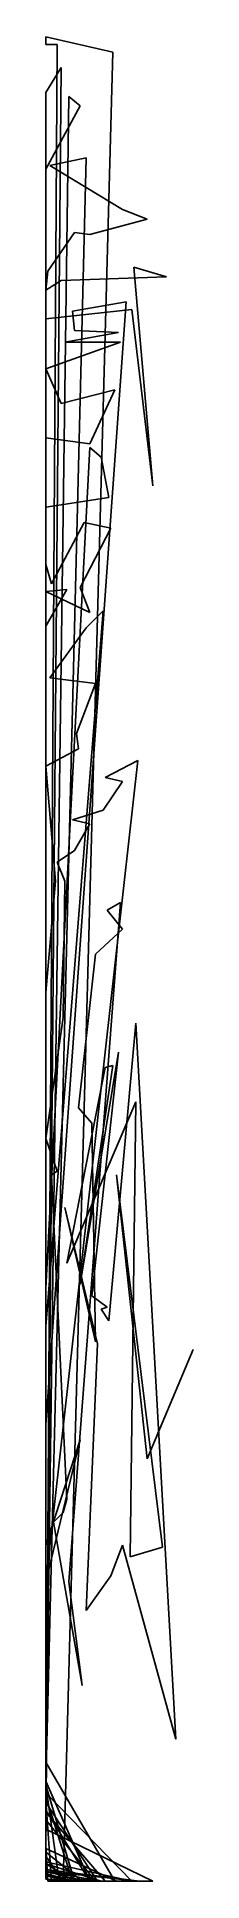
# Model space of a CAD drawing. Extents: x 0 to 0.077, y 0 to 0.961.
import ezdxf

# ---------------------------------------------------------------- set-up
doc = ezdxf.new("R2010")
doc.units = 0
doc.layers.add('Polyline', color=1, linetype='CONTINUOUS')

msp = doc.modelspace()

# ---------------------------------------------------------------- linework, layer by layer
at = {"layer": 'Polyline', "color": 1}
for p, q in [((0, 0.957, 0.999), (0, 0.961, 0.997)), ((0, 0.961, 0.997), (0.035, 0.953, 1)), ((0, 0.012, 0.864), (0.006, 0.957, 1)), ((0.006, 0.957, 1), (0, 0.957, 0.999)), ((0.035, 0.953, 1), (0.009, 0, 0.854)), ((0, 0.932, 0.966), (0.008, 0.945, 1)), ((0.008, 0.945, 1), (0, 0.036, 0.881)), ((0, 0.901, 0.958), (0, 0.932, 0.966)), ((0.012, 0.93, 1), (0, 0.045, 0.891)), ((0, 0.892, 0.967), (0.018, 0.925, 1)), ((0.018, 0.925, 1), (0.012, 0.93, 1)), ((0, 0.892, 0.957), (0, 0.901, 0.958)), ((0, 0.896, 0.988), (0, 0.9, 0.993)), ((0, 0.9, 0.993), (0, 0.876, 0.979)), ((0.021, 0.898, 1), (0, 0.051, 0.918)), ((0, 0.894, 0.986), (0, 0.896, 0.988)), ((0, 0.858, 0.952), (0, 0.894, 0.986)), ((0.002, 0.894, 1), (0.021, 0.898, 1)), ((0.04, 0.871, 1), (0.002, 0.894, 1)), ((0, 0.884, 0.969), (0, 0.892, 0.967)), ((0, 0.045, 0.891), (0, 0.892, 0.957)), ((0, 0.876, 0.979), (0, 0.884, 0.969)), ((0.023, 0.858, 1), (0.053, 0.866, 1)), ((0.053, 0.866, 1), (0.04, 0.871, 1)), ((0, 0.847, 0.977), (0, 0.858, 0.952)), ((0.001, 0.839, 1), (0.015, 0.859, 1)), ((0.015, 0.859, 1), (0.023, 0.858, 1)), ((0, 0.834, 0.951), (0, 0.847, 0.977)), ((0, 0.829, 0.999), (0.001, 0.839, 1)), ((0.056, 0.727, 1), (0.046, 0.841, 1)), ((0.046, 0.841, 1), (0.063, 0.836, 1)), ((0.008, 0.834, 1), (0, 0.829, 0.999)), ((0, 0.014, 0.971), (0, 0.834, 0.951)), ((0.063, 0.836, 1), (0.008, 0.834, 1)), ((0.042, 0.823, 1), (0, 0.238, 0.964)), ((0, 0.814, 0.962), (0.045, 0.819, 1)), ((0, 0.804, 0.996), (0, 0.818, 1)), ((0, 0.818, 1), (0, 0.814, 0.962)), ((0.014, 0.818, 1), (0.042, 0.823, 1)), ((0.015, 0.808, 1), (0.014, 0.818, 1)), ((0.045, 0.819, 1), (0.056, 0.727, 1)), ((0.038, 0.807, 1), (0.015, 0.808, 1)), ((0, 0.785, 0.973), (0, 0.804, 0.996)), ((0, 0.788, 0.99), (0.039, 0.802, 1)), ((0.01, 0.802, 1), (0.038, 0.807, 1)), ((0.039, 0.802, 1), (0.01, 0.802, 1)), ((0.008, 0.77, 1), (0, 0.788, 0.99)), ((0, 0.735, 0.95), (0, 0.785, 0.973)), ((0.036, 0.777, 1), (0.008, 0.77, 1)), ((0.023, 0.749, 1), (0.036, 0.777, 1)), ((0, 0.743, 0.976), (0, 0.752, 0.973)), ((0, 0.752, 0.973), (0.023, 0.749, 1)), ((0, 0.722, 0.978), (0, 0.749, 0.986)), ((0, 0.749, 0.986), (0, 0.743, 0.976)), ((0.023, 0.747, 1), (0, 0.309, 0.97)), ((0.029, 0.742, 1), (0.023, 0.747, 1)), ((0.033, 0.721, 1), (0.029, 0.742, 1)), ((0, 0.708, 0.961), (0, 0.735, 0.95)), ((0, 0.673, 0.975), (0, 0.722, 0.978)), ((0, 0.716, 0.995), (0.033, 0.721, 1)), ((0, 0.686, 0.995), (0, 0.716, 0.995)), ((0, 0.672, 0.969), (0, 0.708, 0.961)), ((0.02, 0.708, 1), (0.003, 0.676, 1)), ((0.018, 0.674, 1), (0.034, 0.705, 1)), ((0.034, 0.705, 1), (0.02, 0.708, 1)), ((0.003, 0.676, 1), (0, 0.686, 0.995)), ((0, 0.654, 0.988), (0.011, 0.673, 1)), ((0.011, 0.673, 1), (0, 0.672, 0.98)), ((0, 0.585, 0.984), (0, 0.673, 0.975)), ((0.023, 0.661, 1), (0.018, 0.674, 1)), ((0, 0.672, 0.98), (0.023, 0.661, 1)), ((0, 0.643, 0.976), (0, 0.672, 0.969)), ((0.03, 0.662, 1), (0, 0.289, 0.988)), ((0, 0.622, 0.985), (0, 0.654, 0.988)), ((0.021, 0.653, 1), (0.03, 0.662, 1)), ((0.002, 0.627, 1), (0.021, 0.653, 1)), ((0, 0.638, 0.967), (0, 0.643, 0.976)), ((0, 0.029, 0.961), (0, 0.638, 0.967)), ((0.026, 0.624, 1), (0.002, 0.627, 1)), ((0, 0.584, 0.988), (0, 0.622, 0.985)), ((0.016, 0.598, 1), (0.026, 0.624, 1)), ((0.017, 0.59, 1), (0.016, 0.598, 1)), ((0, 0.581, 0.999), (0.017, 0.59, 1)), ((0, 0.58, 0.978), (0, 0.585, 0.984)), ((0.048, 0.584, 1), (0, 0.156, 0.992)), ((0, 0.52, 0.98), (0, 0.584, 0.988)), ((0.005, 0.521, 1), (0, 0.581, 0.999)), ((0, 0.576, 0.963), (0, 0.58, 0.978)), ((0.031, 0.575, 1), (0.048, 0.584, 1)), ((0, 0.566, 0.975), (0, 0.576, 0.963)), ((0.03, 0.558, 1), (0.04, 0.573, 1)), ((0.04, 0.573, 1), (0.031, 0.575, 1)), ((0, 0.549, 0.95), (0, 0.566, 0.975)), ((0.014, 0.553, 1), (0.03, 0.558, 1)), ((0, 0.261, 0.966), (0, 0.549, 0.95)), ((0.023, 0.551, 1), (0.014, 0.553, 1)), ((0.015, 0.537, 1), (0.023, 0.551, 1)), ((0.006, 0.531, 1), (0.015, 0.537, 1)), ((0.01, 0.521, 1), (0.006, 0.531, 1)), ((0, 0.463, 0.989), (0.005, 0.521, 1)), ((0, 0.459, 0.966), (0, 0.52, 0.98)), ((0.009, 0.45, 1), (0.01, 0.521, 1)), ((0, 0.4, 0.953), (0, 0.517, 0.968)), ((0, 0.517, 0.968), (0, 0.263, 0.964)), ((0.039, 0.51, 1), (0.012, 0.156, 1)), ((0.032, 0.506, 1), (0.039, 0.51, 1)), ((0.04, 0.496, 1), (0.032, 0.506, 1)), ((0.026, 0.483, 1), (0.04, 0.496, 1)), ((0, 0.471, 0.977), (0, 0.482, 0.972)), ((0, 0.482, 0.972), (0, 0.459, 0.966)), ((0.017, 0.403, 1), (0.026, 0.483, 1)), ((0, 0.454, 0.961), (0, 0.472, 0.97)), ((0, 0.472, 0.97), (0, 0.4, 0.953)), ((0, 0.343, 0.969), (0, 0.471, 0.977)), ((0, 0.446, 0.996), (0, 0.463, 0.989)), ((0, 0.062, 0.945), (0, 0.454, 0.961)), ((0, 0.387, 0.996), (0.009, 0.45, 1)), ((0, 0.437, 0.994), (0, 0.446, 0.996)), ((0.033, 0.292, 1), (0.047, 0.447, 1)), ((0.047, 0.447, 1), (0.068, 0.074, 1)), ((0, 0.406, 0.991), (0, 0.437, 0.994)), ((0, 0.426, 0.993), (0, 0.436, 0.968)), ((0, 0.436, 0.968), (0, 0.343, 0.969)), ((0, 0.401, 0.976), (0, 0.426, 0.993)), ((0.011, 0.322, 1), (0.031, 0.424, 1)), ((0.018, 0.311, 1), (0.038, 0.432, 1)), ((0.035, 0.425, 1), (0.018, 0.311, 1)), ((0.038, 0.432, 1), (0.024, 0.305, 1)), ((0.031, 0.424, 1), (0.035, 0.425, 1)), ((0, 0.397, 0.986), (0, 0.406, 0.991)), ((0.047, 0.406, 1), (0.011, 0.322, 1)), ((0.044, 0.169, 1), (0.047, 0.406, 1)), ((0, 0.391, 0.978), (0, 0.401, 0.976)), ((0, 0.393, 1), (0, 0.397, 0.986)), ((0.024, 0.395, 1), (0.017, 0.403, 1)), ((0.026, 0.281, 1), (0.024, 0.395, 1)), ((0, 0.175, 0.981), (0, 0.393, 1)), ((0, 0.1, 0.962), (0, 0.391, 0.978)), ((0.006, 0.37, 1), (0, 0.387, 0.996)), ((0.003, 0.368, 1), (0.006, 0.37, 1)), ((0.011, 0.199, 1), (0.003, 0.368, 1)), ((0.053, 0.22, 1), (0.037, 0.368, 1)), ((0.037, 0.368, 1), (0.061, 0.174, 1)), ((0.027, 0.28, 1), (0.01, 0.351, 1)), ((0.01, 0.351, 1), (0.026, 0.281, 1)), ((0, 0.309, 0.97), (0, 0.317, 0.964)), ((0, 0.317, 0.964), (0, 0.102, 0.958)), ((0.024, 0.305, 1), (0.032, 0.299, 1)), ((0.032, 0.299, 1), (0.029, 0.298, 1)), ((0.029, 0.298, 1), (0.033, 0.292, 1)), ((0, 0.289, 0.988), (0, 0.12, 0.978)), ((0.021, 0.141, 1), (0.027, 0.28, 1)), ((0.077, 0.277, 1), (0.053, 0.22, 1)), ((0, 0.263, 0.964), (0, 0.261, 0.966)), ((0, 0.238, 0.964), (0, 0.058, 0.94)), ((0, 0.156, 0.992), (0.018, 0.23, 1)), ((0.018, 0.23, 1), (0, 0.175, 0.981)), ((0, 0.18, 0.964), (0, 0.219, 0.955)), ((0, 0.219, 0.955), (0, 0.064, 0.967)), ((0.009, 0.192, 1), (0.011, 0.199, 1)), ((0.004, 0.187, 1), (0.009, 0.192, 1)), ((0.019, 0.102, 1), (0.004, 0.187, 1)), ((0, 0.102, 0.958), (0, 0.18, 0.964)), ((0.04, 0.175, 1), (0.034, 0.159, 1)), ((0.068, 0.074, 1), (0.04, 0.175, 1)), ((0.061, 0.174, 1), (0.044, 0.169, 1)), ((0.012, 0.156, 1), (0.019, 0.102, 1)), ((0.034, 0.159, 1), (0.021, 0.141, 1)), ((0, 0.12, 0.978), (0, 0.123, 0.949)), ((0, 0.123, 0.949), (0, 0.1, 0.962)), ((0, 0.062, 0.066), (0, 0.067, 0.049)), ((0, 0.064, 0.967), (0, 0.062, 0.945)), ((0.036, 0, 0.068), (0, 0.062, 0.066)), ((0, 0.058, 0.94), (0, 0.05, 0.942)), ((0, 0.029, 0.198), (0, 0.054, 0.18)), ((0, 0.054, 0.18), (0, 0.05, 0.177)), ((0.023, 0, 0.343), (0, 0.052, 0.466)), ((0, 0.052, 0.466), (0, 0.049, 0.444)), ((0, 0.051, 0.918), (0, 0.014, 0.971)), ((0, 0.05, 0.942), (0, 0.029, 0.961)), ((0, 0.036, 0.577), (0, 0.05, 0.584)), ((0, 0.05, 0.584), (0.007, 0, 0.546)), ((0, 0.05, 0.177), (0.015, 0, 0.2)), ((0, 0.049, 0.444), (0, 0.049, 0.425)), ((0, 0.049, 0.425), (0, 0.02, 0.394)), ((0, 0.037, 0.567), (0, 0.048, 0.595)), ((0, 0.048, 0.595), (0, 0.014, 0.494)), ((0, 0.041, 0.31), (0, 0.048, 0.309)), ((0, 0.048, 0.309), (0, 0.046, 0.288)), ((0, 0.039, 0.312), (0, 0.046, 0.315)), ((0, 0.046, 0.315), (0, 0.041, 0.31)), ((0, 0.046, 0.288), (0, 0.034, 0.272)), ((0.045, 0, 0.275), (0, 0.046, 0.237)), ((0, 0.046, 0.237), (0, 0.029, 0.198)), ((0, 0.034, 0.272), (0, 0.044, 0.242)), ((0, 0.044, 0.242), (0.014, 0, 0.241)), ((0, 0.014, 0.494), (0, 0.042, 0.672)), ((0, 0.042, 0.672), (0.003, 0, 0.447)), ((0, 0.036, 0.415), (0, 0.041, 0.414)), ((0, 0.041, 0.414), (0, 0.024, 0.68)), ((0, 0.036, 0.137), (0, 0.041, 0.113)), ((0, 0.041, 0.113), (0.027, 0, 0.093)), ((0, 0.012, 0.293), (0, 0.039, 0.312)), ((0.023, 0, 0.51), (0, 0.037, 0.567)), ((0, 0.036, 0.881), (0, 0.032, 0.895)), ((0.031, 0, 0.562), (0, 0.036, 0.577)), ((0, 0.021, 0.468), (0, 0.036, 0.467)), ((0, 0.036, 0.467), (0, 0.023, 0.459)), ((0, 0.035, 0.453), (0, 0.036, 0.415)), ((0, 0.009, 0.127), (0, 0.036, 0.137)), ((0, 0.001, 0.46), (0, 0.035, 0.453)), ((0, 0.032, 0.895), (0, 0.018, 0.881)), ((0, 0.019, 0.367), (0, 0.032, 0.337)), ((0, 0.032, 0.337), (0.026, 0, 0.312)), ((0, 0.016, 0.906), (0, 0.031, 0.861)), ((0, 0.031, 0.861), (0, 0.029, 0.855)), ((0, 0.029, 0.855), (0, 0.027, 0.853)), ((0, 0.027, 0.853), (0, 0.012, 0.864)), ((0.056, 0, 0.448), (0, 0.027, 0.48)), ((0, 0.027, 0.48), (0, 0.027, 0.478)), ((0, 0.027, 0.478), (0, 0.006, 0.479)), ((0, 0.024, 0.68), (0, 0.018, 0.679)), ((0, 0.02, 0.394), (0, 0.024, 0.375)), ((0, 0.024, 0.375), (0, 0.015, 0.372)), ((0, 0.023, 0.459), (0, 0.001, 0.46)), ((0, 0.006, 0.479), (0, 0.021, 0.468)), ((0, 0.015, 0.372), (0, 0.019, 0.367)), ((0, 0.018, 0.881), (0, 0.016, 0.906)), ((0, 0.013, 0.802), (0, 0.018, 0.774)), ((0, 0.018, 0.774), (0.001, 0, 0.925)), ((0, 0.018, 0.679), (0, 0.001, 0.457)), ((0.037, 0, 0.697), (0, 0.017, 0.602)), ((0, 0.017, 0.602), (0, 0.015, 0.613)), ((0, 0.005, 0.261), (0, 0.017, 0.312)), ((0, 0.017, 0.312), (0, 0.012, 0.293)), ((0, 0.015, 0.613), (0, 0.006, 0.563)), ((0.019, 0, 0.226), (0, 0.015, 0.24)), ((0, 0.015, 0.24), (0, 0.002, 0.198)), ((0.009, 0, 0.854), (0, 0.013, 0.802)), ((0, 0.002, 0.198), (0, 0.01, 0.191)), ((0, 0.01, 0.191), (0.045, 0, 0.275)), ((0.015, 0, 0.602), (0, 0.009, 0.594)), ((0, 0.009, 0.594), (0.029, 0, 0.947)), ((0, 0.004, 0.097), (0, 0.009, 0.127)), ((0, 0.006, 0.563), (0.049, 0, 0.697)), ((0.026, 0, 0.312), (0, 0.006, 0.279)), ((0, 0.006, 0.279), (0.046, 0, 0.32)), ((0.029, 0, 0.296), (0, 0.005, 0.261)), ((0.049, 0, 0.143), (0, 0.005, 0.158)), ((0, 0.005, 0.158), (0.02, 0, 0.12)), ((0.014, 0, 0.102), (0, 0.004, 0.097)), ((0.027, 0, 0.901), (0, 0.003, 0.667)), ((0, 0.003, 0.667), (0.016, 0, 0.665)), ((0.011, 0, 0.743), (0, 0.003, 0.603)), ((0, 0.003, 0.603), (0.015, 0, 0.602)), ((0.028, 0, 0.867), (0, 0.001, 0.679)), ((0, 0.001, 0.679), (0.019, 0, 0.93)), ((0, 0.001, 0.457), (0.01, 0, 0.477)), ((0.001, 0, 0.925), (0.014, 0, 0.825)), ((0.003, 0, 0.447), (0.014, 0, 0.442)), ((0.035, 0, 0.088), (0.005, 0, 0.085)), ((0.005, 0, 0.085), (0.049, 0, 0.081)), ((0.007, 0, 0.546), (0.006, 0, 0.544)), ((0.006, 0, 0.544), (0.017, 0, 0.496)), ((0.01, 0, 0.477), (0.006, 0, 0.391)), ((0.006, 0, 0.391), (0.02, 0, 0.355)), ((0.014, 0, 0.825), (0.008, 0, 0.91)), ((0.008, 0, 0.91), (0.02, 0, 0.916)), ((0.016, 0, 0.665), (0.011, 0, 0.743)), ((0.037, 0, 0.171), (0.013, 0, 0.159)), ((0.013, 0, 0.159), (0.049, 0, 0.154)), ((0.014, 0, 0.442), (0.029, 0, 0.419)), ((0.014, 0, 0.241), (0.019, 0, 0.226)), ((0.03, 0, 0.111), (0.014, 0, 0.102)), ((0.015, 0, 0.2), (0.02, 0, 0.199)), ((0.023, 0, 0.685), (0.016, 0, 0.64)), ((0.016, 0, 0.64), (0.017, 0, 0.636)), ((0.017, 0, 0.636), (0.032, 0, 0.692)), ((0.017, 0, 0.496), (0.048, 0, 0.623)), ((0.019, 0, 0.93), (0.036, 0, 0.801)), ((0.02, 0, 0.916), (0.028, 0, 0.839)), ((0.02, 0, 0.355), (0.027, 0, 0.391)), ((0.02, 0, 0.199), (0.048, 0, 0.211)), ((0.02, 0, 0.12), (0.03, 0, 0.111)), ((0.032, 0, 0.692), (0.022, 0, 0.629)), ((0.022, 0, 0.629), (0.037, 0, 0.697)), ((0.027, 0, 0.655), (0.023, 0, 0.685)), ((0.056, 0, 0.599), (0.023, 0, 0.51)), ((0.036, 0, 0.412), (0.023, 0, 0.343)), ((0.036, 0, 0.851), (0.027, 0, 0.901)), ((0.055, 0, 0.941), (0.027, 0, 0.655)), ((0.027, 0, 0.391), (0.032, 0, 0.385)), ((0.027, 0, 0.093), (0.035, 0, 0.088)), ((0.028, 0, 0.839), (0.028, 0, 0.867)), ((0.029, 0, 0.947), (0.049, 0, 0.74)), ((0.029, 0, 0.419), (0.048, 0, 0.449)), ((0.046, 0, 0.32), (0.029, 0, 0.296)), ((0.034, 0, 0.617), (0.031, 0, 0.562)), ((0.032, 0, 0.385), (0.036, 0, 0.412)), ((0.049, 0, 0.697), (0.034, 0, 0.617)), ((0.048, 0, 0.211), (0.034, 0, 0.184)), ((0.034, 0, 0.184), (0.043, 0, 0.188)), ((0.049, 0, 0.081), (0.035, 0, 0.078)), ((0.035, 0, 0.078), (0.042, 0, 0.074)), ((0.036, 0, 0.801), (0.036, 0, 0.851)), ((0.042, 0, 0.074), (0.036, 0, 0.068)), ((0.043, 0, 0.188), (0.037, 0, 0.171)), ((0.045, 0, 0.705), (0.042, 0, 0.916)), ((0.042, 0, 0.916), (0.052, 0, 0.877)), ((0.049, 0, 0.74), (0.045, 0, 0.705)), ((0.048, 0, 0.623), (0.055, 0, 0.608)), ((0.048, 0, 0.449), (0.056, 0, 0.448)), ((0.055, 0, 0.608), (0.049, 0, 0.592)), ((0.049, 0, 0.592), (0.056, 0, 0.599)), ((0.049, 0, 0.154), (0.049, 0, 0.143)), ((0.052, 0, 0.877), (0.055, 0, 0.941))]:
    msp.add_line(p, q, dxfattribs=at)

doc.saveas('drawing.dxf')
